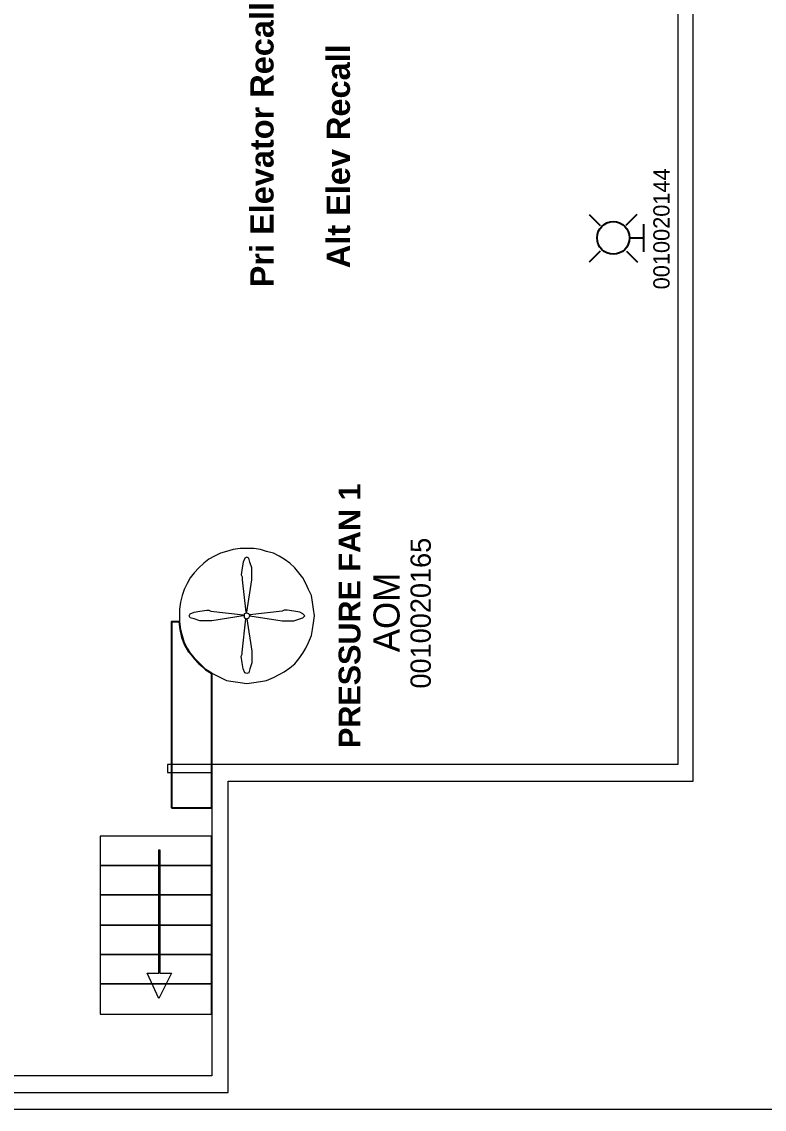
# Model space of a CAD drawing. Header units: inches. Extents: x -3.21 to 2.97, y -3.82 to 4.4.
# Drawn here: x -1.163 to 0.887, y -3.815 to -0.812 of the extents above; entities that cross this region are included whole.
import ezdxf
from ezdxf.enums import TextEntityAlignment as Align

# ---------------------------------------------------------------- set-up
doc = ezdxf.new("R2010")
doc.units = ezdxf.units.IN
doc.header["$MEASUREMENT"] = 0
doc.set_wipeout_variables(frame=1)
doc.layers.add('BASELAYER', color=7, linetype='Continuous')
doc.layers.add('Floor 5', color=7, linetype='Continuous')
doc.layers.add('i-furn new', color=6, linetype='Continuous', lineweight=25)
doc.styles.add('15', font='arialbd.ttf', dxfattribs={"height": 1})
doc.styles.add('21', font='arialbd.ttf', dxfattribs={"height": 1})
doc.styles.add('22', font='arialbd.ttf', dxfattribs={"height": 1})
doc.styles.add('AAStandard', font='alfonso.shx')

# ---------------------------------------------------------------- blocks, each defined once
blk = doc.blocks.new('VIS')
at = {"color": 1}
for p, q in [((18.9889, 24.6021), (19.0386, 24.5524)), ((19.2025, 24.6029), (19.1528, 24.5532)), ((19.0377, 24.4352), (18.988, 24.3855)), ((19.097, 24.4208), (19.097, 24.3583)), ((19.154, 24.4356), (19.2038, 24.3859)), ((19.1595, 24.3583), (19.0345, 24.3583))]:
    blk.add_line(p, q, dxfattribs=at)
blk.add_circle((19.097, 24.4944), 0.0736, dxfattribs=at)
at = {"color": 7, "style": 'AAStandard'}
blk.add_attdef('FWK_DEVICE_ADDRESSES', (18.8644, 24.2398), '', height=0.0736, dxfattribs=at)
at = {"style": 'AAStandard', "flags": 1}
blk.add_attdef('FWK_DEVICE_TYPE', (18.8641, 24.1414), '', height=0.0625, dxfattribs=at)
blk = doc.blocks.new('SIGA-PS')
at = {"style": 'AAStandard', "flags": 1}
blk.add_attdef('FWK_DEVICE_TYPE', (-25.56, -23.98), '', height=7, dxfattribs=at)
blk.add_wipeout([(9.28, -0.35), (4.8, 7.4), (-4.15, 7.4), (-8.62, -0.35), (-4.15, -8.1), (4.8, -8.1)])
at = {"color": 7, "lineweight": 30, "flags": 4}
blk.add_attdef('SIGA-PS', text='', height=9, dxfattribs=at).set_placement((0.52, -5), align=Align.CENTER)
blk.add_attdef('FWK_DEVICE_ADDRESSES', (-25.72, -15.78), '', height=7)

msp = doc.modelspace()

# ---------------------------------------------------------------- linework, layer by layer
at = {"layer": 'BASELAYER', "color": 250, "lineweight": 5}
msp.add_open_spline([(-3.2134, 4.3998), (-3.2134, 4.3998), (2.9714, 4.3998), (2.9714, 4.3998), (2.9714, 4.3998), (2.9714, 4.3998), (2.9714, -3.8152), (2.9714, -3.8152), (2.9714, -3.8152), (2.9714, -3.8152), (-3.2134, -3.8152), (-3.2134, -3.8152), (-3.2134, -3.8152), (-3.2134, -3.8152), (-3.2134, 4.3998), (-3.2134, 4.3998)], degree=3, knots=[0, 0, 0, 0, 0.2, 0.2, 0.2, 0.2, 0.4, 0.4, 0.4, 0.4, 0.6, 0.6, 0.6, 0.6, 1, 1, 1, 1], dxfattribs=at)
msp.add_open_spline([(-3.2134, 4.3998), (-3.2134, 4.3998), (2.9714, 4.3998), (2.9714, 4.3998), (2.9714, 4.3998), (2.9714, 4.3998), (2.9714, -3.8152), (2.9714, -3.8152), (2.9714, -3.8152), (2.9714, -3.8152), (-3.2134, -3.8152), (-3.2134, -3.8152), (-3.2134, -3.8152), (-3.2134, -3.8152), (-3.2134, 4.3998), (-3.2134, 4.3998)], degree=3, knots=[0, 0, 0, 0, 0.2, 0.2, 0.2, 0.2, 0.4, 0.4, 0.4, 0.4, 0.6, 0.6, 0.6, 0.6, 1, 1, 1, 1], dxfattribs=at)
at = {"layer": 'Floor 5', "color": 250, "lineweight": 13}
for points, knots in [([(-2.6526, -2.9094), (-2.6526, -2.9094), (-2.6526, 3.4923), (-2.6526, 3.4923), (-2.6526, 3.4923), (-2.6526, 3.4923), (-1.3659, 3.4923), (-1.3659, 3.4923), (-1.3659, 3.4923), (-1.3659, 3.4923), (-1.3659, 4.3489), (-1.3659, 4.3489), (-1.3659, 4.3489), (-1.3659, 4.3489), (-0.5928, 4.3489), (-0.5928, 4.3489), (-0.5928, 4.3489), (-0.5928, 4.3489), (-0.5928, 3.4923), (-0.5928, 3.4923), (-0.5928, 3.4923), (-0.5928, 3.4923), (0.6912, 3.4923), (0.6912, 3.4923), (0.6912, 3.4923), (0.6912, 3.4923), (0.6912, 0.9359), (0.6912, 0.9359), (0.6912, 0.9359), (0.6912, 0.9359), (0.6696, 0.9548), (0.6696, 0.9548), (0.6696, 0.9548), (0.6696, 0.9548), (0.648, 0.971), (0.648, 0.971), (0.648, 0.971), (0.648, 0.971), (0.648, 3.449), (0.648, 3.449), (0.648, 3.449), (0.648, 3.449), (-0.5928, 3.449), (-0.5928, 3.449), (-0.5928, 3.449), (-0.5928, 3.449), (-0.6387, 3.449), (-0.6387, 3.449), (-0.6387, 3.449), (-0.6387, 3.449), (-0.755, 3.449), (-0.755, 3.449), (-0.755, 3.449), (-0.755, 3.449), (-0.755, 3.4707), (-0.755, 3.4707), (-0.755, 3.4707), (-0.755, 3.4707), (-0.6387, 3.4707), (-0.6387, 3.4707), (-0.6387, 3.4707), (-0.6387, 3.4707), (-0.6387, 3.4923), (-0.6387, 3.4923), (-0.6387, 3.4923), (-0.6387, 3.4923), (-0.6387, 4.303), (-0.6387, 4.303), (-0.6387, 4.303), (-0.6387, 4.303), (-1.3226, 4.303), (-1.3226, 4.303), (-1.3226, 4.303), (-1.3226, 4.303), (-1.3226, 3.4923), (-1.3226, 3.4923), (-1.3226, 3.4923), (-1.3226, 3.4923), (-1.3226, 3.4707), (-1.3226, 3.4707), (-1.3226, 3.4707), (-1.3226, 3.4707), (-1.1983, 3.4707), (-1.1983, 3.4707), (-1.1983, 3.4707), (-1.1983, 3.4707), (-1.1983, 3.449), (-1.1983, 3.449), (-1.1983, 3.449), (-1.1983, 3.449), (-1.3226, 3.449), (-1.3226, 3.449), (-1.3226, 3.449), (-1.3226, 3.449), (-1.3659, 3.449), (-1.3659, 3.449), (-1.3659, 3.449), (-1.3659, 3.449), (-2.6066, 3.449), (-2.6066, 3.449), (-2.6066, 3.449), (-2.6066, 3.449), (-2.6066, -2.8635), (-2.6066, -2.8635), (-2.6066, -2.8635), (-2.6066, -2.8635), (-1.4389, -2.8635), (-1.4389, -2.8635), (-1.4389, -2.8635), (-1.4389, -2.8635), (-1.1983, -2.8635), (-1.1983, -2.8635), (-1.1983, -2.8635), (-1.1983, -2.8635), (-1.1983, -2.8851), (-1.1983, -2.8851), (-1.1983, -2.8851), (-1.1983, -2.8851), (-1.3226, -2.8851), (-1.3226, -2.8851), (-1.3226, -2.8851), (-1.3226, -2.8851), (-1.3226, -2.9094), (-1.3226, -2.9094), (-1.3226, -2.9094), (-1.3226, -2.9094), (-1.3226, -3.7228), (-1.3226, -3.7228), (-1.3226, -3.7228), (-1.3226, -3.7228), (-0.6387, -3.7228), (-0.6387, -3.7228), (-0.6387, -3.7228), (-0.6387, -3.7228), (-0.6387, -2.9094), (-0.6387, -2.9094), (-0.6387, -2.9094), (-0.6387, -2.9094), (-0.6387, -2.8851), (-0.6387, -2.8851), (-0.6387, -2.8851), (-0.6387, -2.8851), (-0.7604, -2.8851), (-0.7604, -2.8851), (-0.7604, -2.8851), (-0.7604, -2.8851), (-0.7604, -2.8635), (-0.7604, -2.8635), (-0.7604, -2.8635), (-0.7604, -2.8635), (-0.6387, -2.8635), (-0.6387, -2.8635), (-0.6387, -2.8635), (-0.6387, -2.8635), (-0.5928, -2.8635), (-0.5928, -2.8635), (-0.5928, -2.8635), (-0.5928, -2.8635), (0.648, -2.8635), (0.648, -2.8635), (0.648, -2.8635), (0.648, -2.8635), (0.648, 0.1441), (0.648, 0.1441), (0.648, 0.1441), (0.648, 0.1441), (0.6507, 0.1468), (0.6507, 0.1468), (0.6507, 0.1468), (0.6507, 0.1468), (0.6534, 0.1495), (0.6534, 0.1495), (0.6534, 0.1495), (0.6534, 0.1495), (0.6561, 0.1495), (0.6561, 0.1495), (0.6561, 0.1495), (0.6561, 0.1495), (0.6561, 0.1522), (0.6561, 0.1522), (0.6561, 0.1522), (0.6561, 0.1522), (0.6615, 0.1522), (0.6615, 0.1522), (0.6615, 0.1522), (0.6615, 0.1522), (0.6642, 0.1549), (0.6642, 0.1549), (0.6642, 0.1549), (0.6642, 0.1549), (0.6642, 0.1576), (0.6642, 0.1576), (0.6642, 0.1576), (0.6642, 0.1576), (0.675, 0.1631), (0.675, 0.1631), (0.675, 0.1631), (0.675, 0.1631), (0.6831, 0.1712), (0.6831, 0.1712), (0.6831, 0.1712), (0.6831, 0.1712), (0.6885, 0.1739), (0.6885, 0.1739), (0.6885, 0.1739), (0.6885, 0.1739), (0.6912, 0.1793), (0.6912, 0.1793), (0.6912, 0.1793), (0.6912, 0.1793), (0.6912, -2.9094), (0.6912, -2.9094), (0.6912, -2.9094), (0.6912, -2.9094), (-0.5928, -2.9094), (-0.5928, -2.9094), (-0.5928, -2.9094), (-0.5928, -2.9094), (-0.5928, -3.7688), (-0.5928, -3.7688), (-0.5928, -3.7688), (-0.5928, -3.7688), (-1.3686, -3.7688), (-1.3686, -3.7688), (-1.3686, -3.7688), (-1.3686, -3.7688), (-1.3686, -2.9094), (-1.3686, -2.9094), (-1.3686, -2.9094), (-1.3686, -2.9094), (-2.6526, -2.9094), (-2.6526, -2.9094)], [0, 0, 0, 0, 0.016949, 0.016949, 0.016949, 0.016949, 0.033898, 0.033898, 0.033898, 0.033898, 0.050847, 0.050847, 0.050847, 0.050847, 0.067797, 0.067797, 0.067797, 0.067797, 0.084746, 0.084746, 0.084746, 0.084746, 0.101695, 0.101695, 0.101695, 0.101695, 0.118644, 0.118644, 0.118644, 0.118644, 0.135593, 0.135593, 0.135593, 0.135593, 0.152542, 0.152542, 0.152542, 0.152542, 0.169492, 0.169492, 0.169492, 0.169492, 0.186441, 0.186441, 0.186441, 0.186441, 0.20339, 0.20339, 0.20339, 0.20339, 0.220339, 0.220339, 0.220339, 0.220339, 0.237288, 0.237288, 0.237288, 0.237288, 0.254237, 0.254237, 0.254237, 0.254237, 0.271186, 0.271186, 0.271186, 0.271186, 0.288136, 0.288136, 0.288136, 0.288136, 0.305085, 0.305085, 0.305085, 0.305085, 0.322034, 0.322034, 0.322034, 0.322034, 0.338983, 0.338983, 0.338983, 0.338983, 0.355932, 0.355932, 0.355932, 0.355932, 0.372881, 0.372881, 0.372881, 0.372881, 0.389831, 0.389831, 0.389831, 0.389831, 0.40678, 0.40678, 0.40678, 0.40678, 0.423729, 0.423729, 0.423729, 0.423729, 0.440678, 0.440678, 0.440678, 0.440678, 0.457627, 0.457627, 0.457627, 0.457627, 0.474576, 0.474576, 0.474576, 0.474576, 0.491525, 0.491525, 0.491525, 0.491525, 0.508475, 0.508475, 0.508475, 0.508475, 0.525424, 0.525424, 0.525424, 0.525424, 0.542373, 0.542373, 0.542373, 0.542373, 0.559322, 0.559322, 0.559322, 0.559322, 0.576271, 0.576271, 0.576271, 0.576271, 0.59322, 0.59322, 0.59322, 0.59322, 0.610169, 0.610169, 0.610169, 0.61017, 0.627119, 0.627119, 0.627119, 0.627119, 0.644068, 0.644068, 0.644068, 0.644068, 0.661017, 0.661017, 0.661017, 0.661017, 0.677966, 0.677966, 0.677966, 0.677966, 0.694915, 0.694915, 0.694915, 0.694915, 0.711864, 0.711864, 0.711864, 0.711864, 0.728814, 0.728814, 0.728814, 0.728814, 0.745763, 0.745763, 0.745763, 0.745763, 0.762712, 0.762712, 0.762712, 0.762712, 0.779661, 0.779661, 0.779661, 0.779661, 0.79661, 0.79661, 0.79661, 0.79661, 0.813559, 0.813559, 0.813559, 0.813559, 0.830508, 0.830508, 0.830508, 0.830508, 0.847458, 0.847458, 0.847458, 0.847458, 0.864407, 0.864407, 0.864407, 0.864407, 0.881356, 0.881356, 0.881356, 0.881356, 0.898305, 0.898305, 0.898305, 0.898305, 0.915254, 0.915254, 0.915254, 0.915254, 0.932203, 0.932203, 0.932203, 0.932203, 0.949153, 0.949153, 0.949153, 0.949153, 0.966102, 0.966102, 0.966102, 0.966102, 1, 1, 1, 1]), ([(-0.7279, -2.4528), (-0.7279, -2.4528), (-0.7279, -2.4338), (-0.7279, -2.4338), (-0.7279, -2.4338), (-0.7279, -2.4338), (-0.7252, -2.4149), (-0.7252, -2.4149), (-0.7252, -2.4149), (-0.7252, -2.4149), (-0.7198, -2.396), (-0.7198, -2.396), (-0.7198, -2.396), (-0.7198, -2.396), (-0.7144, -2.3798), (-0.7144, -2.3798), (-0.7144, -2.3798), (-0.7144, -2.3798), (-0.7063, -2.3636), (-0.7063, -2.3636), (-0.7063, -2.3636), (-0.7063, -2.3636), (-0.6982, -2.3474), (-0.6982, -2.3474), (-0.6982, -2.3474), (-0.6982, -2.3474), (-0.6874, -2.3339), (-0.6874, -2.3339), (-0.6874, -2.3339), (-0.6874, -2.3339), (-0.6739, -2.3203), (-0.6739, -2.3203), (-0.6739, -2.3203), (-0.6739, -2.3203), (-0.6604, -2.3068), (-0.6604, -2.3068), (-0.6604, -2.3068), (-0.6604, -2.3068), (-0.6468, -2.296), (-0.6468, -2.296), (-0.6468, -2.296), (-0.6468, -2.296), (-0.6306, -2.2879), (-0.6306, -2.2879), (-0.6306, -2.2879), (-0.6306, -2.2879), (-0.6144, -2.2798), (-0.6144, -2.2798), (-0.6144, -2.2798), (-0.6144, -2.2798), (-0.5982, -2.2744), (-0.5982, -2.2744), (-0.5982, -2.2744), (-0.5982, -2.2744), (-0.5793, -2.269), (-0.5793, -2.269), (-0.5793, -2.269), (-0.5793, -2.269), (-0.5603, -2.2663), (-0.5603, -2.2663), (-0.5603, -2.2663), (-0.5603, -2.2663), (-0.5414, -2.2663), (-0.5414, -2.2663), (-0.5414, -2.2663), (-0.5414, -2.2663), (-0.5225, -2.2663), (-0.5225, -2.2663), (-0.5225, -2.2663), (-0.5225, -2.2663), (-0.5036, -2.269), (-0.5036, -2.269), (-0.5036, -2.269), (-0.5036, -2.269), (-0.4874, -2.2744), (-0.4874, -2.2744), (-0.4874, -2.2744), (-0.4874, -2.2744), (-0.4684, -2.2798), (-0.4684, -2.2798), (-0.4684, -2.2798), (-0.4684, -2.2798), (-0.4522, -2.2879), (-0.4522, -2.2879), (-0.4522, -2.2879), (-0.4522, -2.2879), (-0.4387, -2.296), (-0.4387, -2.296), (-0.4387, -2.296), (-0.4387, -2.296), (-0.4225, -2.3068), (-0.4225, -2.3068), (-0.4225, -2.3068), (-0.4225, -2.3068), (-0.409, -2.3203), (-0.409, -2.3203), (-0.409, -2.3203), (-0.409, -2.3203), (-0.3981, -2.3339), (-0.3981, -2.3339), (-0.3981, -2.3339), (-0.3981, -2.3339), (-0.3873, -2.3474), (-0.3873, -2.3474), (-0.3873, -2.3474), (-0.3873, -2.3474), (-0.3792, -2.3636), (-0.3792, -2.3636), (-0.3792, -2.3636), (-0.3792, -2.3636), (-0.3711, -2.3798), (-0.3711, -2.3798), (-0.3711, -2.3798), (-0.3711, -2.3798), (-0.363, -2.396), (-0.363, -2.396), (-0.363, -2.396), (-0.363, -2.396), (-0.3603, -2.4149), (-0.3603, -2.4149), (-0.3603, -2.4149), (-0.3603, -2.4149), (-0.3576, -2.4338), (-0.3576, -2.4338), (-0.3576, -2.4338), (-0.3576, -2.4338), (-0.3549, -2.4528), (-0.3549, -2.4528), (-0.3549, -2.4528), (-0.3549, -2.4528), (-0.3576, -2.4717), (-0.3576, -2.4717), (-0.3576, -2.4717), (-0.3576, -2.4717), (-0.3603, -2.4906), (-0.3603, -2.4906), (-0.3603, -2.4906), (-0.3603, -2.4906), (-0.363, -2.5068), (-0.363, -2.5068), (-0.363, -2.5068), (-0.363, -2.5068), (-0.3711, -2.5257), (-0.3711, -2.5257), (-0.3711, -2.5257), (-0.3711, -2.5257), (-0.3792, -2.5419), (-0.3792, -2.5419), (-0.3792, -2.5419), (-0.3792, -2.5419), (-0.3873, -2.5554), (-0.3873, -2.5554), (-0.3873, -2.5554), (-0.3873, -2.5554), (-0.3981, -2.5717), (-0.3981, -2.5717), (-0.3981, -2.5717), (-0.3981, -2.5717), (-0.409, -2.5852), (-0.409, -2.5852), (-0.409, -2.5852), (-0.409, -2.5852), (-0.4225, -2.596), (-0.4225, -2.596), (-0.4225, -2.596), (-0.4225, -2.596), (-0.4387, -2.6068), (-0.4387, -2.6068), (-0.4387, -2.6068), (-0.4387, -2.6068), (-0.4522, -2.6149), (-0.4522, -2.6149), (-0.4522, -2.6149), (-0.4522, -2.6149), (-0.4684, -2.623), (-0.4684, -2.623), (-0.4684, -2.623), (-0.4684, -2.623), (-0.4874, -2.6311), (-0.4874, -2.6311), (-0.4874, -2.6311), (-0.4874, -2.6311), (-0.5036, -2.6338), (-0.5036, -2.6338), (-0.5036, -2.6338), (-0.5036, -2.6338), (-0.5225, -2.6365), (-0.5225, -2.6365), (-0.5225, -2.6365), (-0.5225, -2.6365), (-0.5414, -2.6392), (-0.5414, -2.6392), (-0.5414, -2.6392), (-0.5414, -2.6392), (-0.5603, -2.6365), (-0.5603, -2.6365), (-0.5603, -2.6365), (-0.5603, -2.6365), (-0.5793, -2.6338), (-0.5793, -2.6338), (-0.5793, -2.6338), (-0.5793, -2.6338), (-0.5982, -2.6311), (-0.5982, -2.6311), (-0.5982, -2.6311), (-0.5982, -2.6311), (-0.6144, -2.623), (-0.6144, -2.623), (-0.6144, -2.623), (-0.6144, -2.623), (-0.6306, -2.6149), (-0.6306, -2.6149), (-0.6306, -2.6149), (-0.6306, -2.6149), (-0.6468, -2.6068), (-0.6468, -2.6068), (-0.6468, -2.6068), (-0.6468, -2.6068), (-0.6604, -2.596), (-0.6604, -2.596), (-0.6604, -2.596), (-0.6604, -2.596), (-0.6739, -2.5852), (-0.6739, -2.5852), (-0.6739, -2.5852), (-0.6739, -2.5852), (-0.6874, -2.5717), (-0.6874, -2.5717), (-0.6874, -2.5717), (-0.6874, -2.5717), (-0.6982, -2.5554), (-0.6982, -2.5554), (-0.6982, -2.5554), (-0.6982, -2.5554), (-0.7063, -2.5419), (-0.7063, -2.5419), (-0.7063, -2.5419), (-0.7063, -2.5419), (-0.7144, -2.5257), (-0.7144, -2.5257), (-0.7144, -2.5257), (-0.7144, -2.5257), (-0.7198, -2.5068), (-0.7198, -2.5068), (-0.7198, -2.5068), (-0.7198, -2.5068), (-0.7252, -2.4906), (-0.7252, -2.4906), (-0.7252, -2.4906), (-0.7252, -2.4906), (-0.7279, -2.4717), (-0.7279, -2.4717), (-0.7279, -2.4717), (-0.7279, -2.4717), (-0.7279, -2.4528), (-0.7279, -2.4528)], [0, 0, 0, 0, 0.015385, 0.015385, 0.015385, 0.015385, 0.030769, 0.030769, 0.030769, 0.030769, 0.046154, 0.046154, 0.046154, 0.046154, 0.061538, 0.061538, 0.061538, 0.061538, 0.076923, 0.076923, 0.076923, 0.076923, 0.092308, 0.092308, 0.092308, 0.092308, 0.107692, 0.107692, 0.107692, 0.107692, 0.123077, 0.123077, 0.123077, 0.123077, 0.138462, 0.138462, 0.138462, 0.138462, 0.153846, 0.153846, 0.153846, 0.153846, 0.169231, 0.169231, 0.169231, 0.169231, 0.184615, 0.184615, 0.184615, 0.184615, 0.2, 0.2, 0.2, 0.2, 0.215385, 0.215385, 0.215385, 0.215385, 0.230769, 0.230769, 0.230769, 0.230769, 0.246154, 0.246154, 0.246154, 0.246154, 0.261538, 0.261538, 0.261538, 0.261538, 0.276923, 0.276923, 0.276923, 0.276923, 0.292308, 0.292308, 0.292308, 0.292308, 0.307692, 0.307692, 0.307692, 0.307692, 0.323077, 0.323077, 0.323077, 0.323077, 0.338462, 0.338462, 0.338462, 0.338462, 0.353846, 0.353846, 0.353846, 0.353846, 0.369231, 0.369231, 0.369231, 0.369231, 0.384615, 0.384615, 0.384615, 0.384615, 0.4, 0.4, 0.4, 0.4, 0.415385, 0.415385, 0.415385, 0.415385, 0.430769, 0.430769, 0.430769, 0.430769, 0.446154, 0.446154, 0.446154, 0.446154, 0.461538, 0.461538, 0.461538, 0.461538, 0.476923, 0.476923, 0.476923, 0.476923, 0.492308, 0.492308, 0.492308, 0.492308, 0.507692, 0.507692, 0.507692, 0.507692, 0.523077, 0.523077, 0.523077, 0.523077, 0.538462, 0.538462, 0.538462, 0.538462, 0.553846, 0.553846, 0.553846, 0.553846, 0.569231, 0.569231, 0.569231, 0.569231, 0.584615, 0.584615, 0.584615, 0.584615, 0.6, 0.6, 0.6, 0.6, 0.615385, 0.615385, 0.615385, 0.615385, 0.630769, 0.630769, 0.630769, 0.630769, 0.646154, 0.646154, 0.646154, 0.646154, 0.661538, 0.661538, 0.661538, 0.661538, 0.676923, 0.676923, 0.676923, 0.676923, 0.692308, 0.692308, 0.692308, 0.692308, 0.707692, 0.707692, 0.707692, 0.707692, 0.723077, 0.723077, 0.723077, 0.723077, 0.738462, 0.738462, 0.738462, 0.738462, 0.753846, 0.753846, 0.753846, 0.753846, 0.769231, 0.769231, 0.769231, 0.769231, 0.784615, 0.784615, 0.784615, 0.784615, 0.8, 0.8, 0.8, 0.8, 0.815385, 0.815385, 0.815385, 0.815385, 0.830769, 0.830769, 0.830769, 0.830769, 0.846154, 0.846154, 0.846154, 0.846154, 0.861538, 0.861538, 0.861538, 0.861538, 0.876923, 0.876923, 0.876923, 0.876923, 0.892308, 0.892308, 0.892308, 0.892308, 0.907692, 0.907692, 0.907692, 0.907692, 0.923077, 0.923077, 0.923077, 0.923077, 0.938462, 0.938462, 0.938462, 0.938462, 0.953846, 0.953846, 0.953846, 0.953846, 0.969231, 0.969231, 0.969231, 0.969231, 1, 1, 1, 1]), ([(-0.5279, -2.3528), (-0.5279, -2.3528), (-0.5414, -2.442), (-0.5414, -2.442), (-0.5414, -2.442), (-0.5414, -2.442), (-0.5441, -2.442), (-0.5441, -2.442), (-0.5441, -2.442), (-0.5441, -2.442), (-0.5549, -2.3528), (-0.5549, -2.3528), (-0.5549, -2.3528), (-0.5549, -2.3528), (-0.5549, -2.3447), (-0.5549, -2.3447), (-0.5549, -2.3447), (-0.5549, -2.3447), (-0.5576, -2.3393), (-0.5576, -2.3393), (-0.5576, -2.3393), (-0.5576, -2.3393), (-0.5549, -2.3203), (-0.5549, -2.3203), (-0.5549, -2.3203), (-0.5549, -2.3203), (-0.5522, -2.3041), (-0.5522, -2.3041), (-0.5522, -2.3041), (-0.5522, -2.3041), (-0.5468, -2.2933), (-0.5468, -2.2933), (-0.5468, -2.2933), (-0.5468, -2.2933), (-0.5414, -2.2906), (-0.5414, -2.2906), (-0.5414, -2.2906), (-0.5414, -2.2906), (-0.536, -2.2933), (-0.536, -2.2933), (-0.536, -2.2933), (-0.536, -2.2933), (-0.5333, -2.3041), (-0.5333, -2.3041), (-0.5333, -2.3041), (-0.5333, -2.3041), (-0.5279, -2.3203), (-0.5279, -2.3203), (-0.5279, -2.3203), (-0.5279, -2.3203), (-0.5279, -2.3393), (-0.5279, -2.3393), (-0.5279, -2.3393), (-0.5279, -2.3393), (-0.5279, -2.3474), (-0.5279, -2.3474), (-0.5279, -2.3474), (-0.5279, -2.3474), (-0.5279, -2.3528), (-0.5279, -2.3528)], [0, 0, 0, 0, 0.0625, 0.0625, 0.0625, 0.0625, 0.125, 0.125, 0.125, 0.125, 0.1875, 0.1875, 0.1875, 0.1875, 0.25, 0.25, 0.25, 0.25, 0.3125, 0.3125, 0.3125, 0.3125, 0.375, 0.375, 0.375, 0.375, 0.4375, 0.4375, 0.4375, 0.4375, 0.5, 0.5, 0.5, 0.5, 0.5625, 0.5625, 0.5625, 0.5625, 0.625, 0.625, 0.625, 0.625, 0.6875, 0.6875, 0.6875, 0.6875, 0.75, 0.75, 0.75, 0.75, 0.8125, 0.8125, 0.8125, 0.8125, 0.875, 0.875, 0.875, 0.875, 1, 1, 1, 1]), ([(-0.6387, -2.4663), (-0.6387, -2.4663), (-0.5522, -2.4528), (-0.5522, -2.4528), (-0.5522, -2.4528), (-0.5522, -2.4528), (-0.5522, -2.4501), (-0.5522, -2.4501), (-0.5522, -2.4501), (-0.5522, -2.4501), (-0.6414, -2.4392), (-0.6414, -2.4392), (-0.6414, -2.4392), (-0.6414, -2.4392), (-0.6468, -2.4365), (-0.6468, -2.4365), (-0.6468, -2.4365), (-0.6468, -2.4365), (-0.6522, -2.4365), (-0.6522, -2.4365), (-0.6522, -2.4365), (-0.6522, -2.4365), (-0.6712, -2.4392), (-0.6712, -2.4392), (-0.6712, -2.4392), (-0.6712, -2.4392), (-0.6874, -2.442), (-0.6874, -2.442), (-0.6874, -2.442), (-0.6874, -2.442), (-0.6982, -2.4474), (-0.6982, -2.4474), (-0.6982, -2.4474), (-0.6982, -2.4474), (-0.7009, -2.4528), (-0.7009, -2.4528), (-0.7009, -2.4528), (-0.7009, -2.4528), (-0.6982, -2.4582), (-0.6982, -2.4582), (-0.6982, -2.4582), (-0.6982, -2.4582), (-0.6874, -2.4609), (-0.6874, -2.4609), (-0.6874, -2.4609), (-0.6874, -2.4609), (-0.6712, -2.4663), (-0.6712, -2.4663), (-0.6712, -2.4663), (-0.6712, -2.4663), (-0.6522, -2.4663), (-0.6522, -2.4663), (-0.6522, -2.4663), (-0.6522, -2.4663), (-0.6468, -2.4663), (-0.6468, -2.4663), (-0.6468, -2.4663), (-0.6468, -2.4663), (-0.6387, -2.4663), (-0.6387, -2.4663)], [0, 0, 0, 0, 0.0625, 0.0625, 0.0625, 0.0625, 0.125, 0.125, 0.125, 0.125, 0.1875, 0.1875, 0.1875, 0.1875, 0.25, 0.25, 0.25, 0.25, 0.3125, 0.3125, 0.3125, 0.3125, 0.375, 0.375, 0.375, 0.375, 0.4375, 0.4375, 0.4375, 0.4375, 0.5, 0.5, 0.5, 0.5, 0.5625, 0.5625, 0.5625, 0.5625, 0.625, 0.625, 0.625, 0.625, 0.6875, 0.6875, 0.6875, 0.6875, 0.75, 0.75, 0.75, 0.75, 0.8125, 0.8125, 0.8125, 0.8125, 0.875, 0.875, 0.875, 0.875, 1, 1, 1, 1]), ([(-0.5279, -2.55), (-0.5279, -2.55), (-0.5414, -2.4609), (-0.5414, -2.4609), (-0.5414, -2.4609), (-0.5414, -2.4609), (-0.5441, -2.4609), (-0.5441, -2.4609), (-0.5441, -2.4609), (-0.5441, -2.4609), (-0.5549, -2.5527), (-0.5549, -2.5527), (-0.5549, -2.5527), (-0.5549, -2.5527), (-0.5549, -2.5581), (-0.5549, -2.5581), (-0.5549, -2.5581), (-0.5549, -2.5581), (-0.5576, -2.5636), (-0.5576, -2.5636), (-0.5576, -2.5636), (-0.5576, -2.5636), (-0.5549, -2.5825), (-0.5549, -2.5825), (-0.5549, -2.5825), (-0.5549, -2.5825), (-0.5522, -2.5987), (-0.5522, -2.5987), (-0.5522, -2.5987), (-0.5522, -2.5987), (-0.5468, -2.6095), (-0.5468, -2.6095), (-0.5468, -2.6095), (-0.5468, -2.6095), (-0.5414, -2.6122), (-0.5414, -2.6122), (-0.5414, -2.6122), (-0.5414, -2.6122), (-0.536, -2.6095), (-0.536, -2.6095), (-0.536, -2.6095), (-0.536, -2.6095), (-0.5333, -2.5987), (-0.5333, -2.5987), (-0.5333, -2.5987), (-0.5333, -2.5987), (-0.5279, -2.5825), (-0.5279, -2.5825), (-0.5279, -2.5825), (-0.5279, -2.5825), (-0.5279, -2.5636), (-0.5279, -2.5636), (-0.5279, -2.5636), (-0.5279, -2.5636), (-0.5279, -2.5581), (-0.5279, -2.5581), (-0.5279, -2.5581), (-0.5279, -2.5581), (-0.5279, -2.55), (-0.5279, -2.55)], [0, 0, 0, 0, 0.0625, 0.0625, 0.0625, 0.0625, 0.125, 0.125, 0.125, 0.125, 0.1875, 0.1875, 0.1875, 0.1875, 0.25, 0.25, 0.25, 0.25, 0.3125, 0.3125, 0.3125, 0.3125, 0.375, 0.375, 0.375, 0.375, 0.4375, 0.4375, 0.4375, 0.4375, 0.5, 0.5, 0.5, 0.5, 0.5625, 0.5625, 0.5625, 0.5625, 0.625, 0.625, 0.625, 0.625, 0.6875, 0.6875, 0.6875, 0.6875, 0.75, 0.75, 0.75, 0.75, 0.8125, 0.8125, 0.8125, 0.8125, 0.875, 0.875, 0.875, 0.875, 1, 1, 1, 1]), ([(-0.5495, -2.4528), (-0.5495, -2.4528), (-0.5495, -2.4474), (-0.5495, -2.4474), (-0.5495, -2.4474), (-0.5495, -2.4474), (-0.5414, -2.4447), (-0.5414, -2.4447), (-0.5414, -2.4447), (-0.5414, -2.4447), (-0.536, -2.4474), (-0.536, -2.4474), (-0.536, -2.4474), (-0.536, -2.4474), (-0.5333, -2.4528), (-0.5333, -2.4528), (-0.5333, -2.4528), (-0.5333, -2.4528), (-0.536, -2.4582), (-0.536, -2.4582), (-0.536, -2.4582), (-0.536, -2.4582), (-0.5414, -2.4609), (-0.5414, -2.4609), (-0.5414, -2.4609), (-0.5414, -2.4609), (-0.5495, -2.4582), (-0.5495, -2.4582), (-0.5495, -2.4582), (-0.5495, -2.4582), (-0.5495, -2.4528), (-0.5495, -2.4528)], [0, 0, 0, 0, 0.111111, 0.111111, 0.111111, 0.111111, 0.222222, 0.222222, 0.222222, 0.222222, 0.333333, 0.333333, 0.333333, 0.333333, 0.444444, 0.444444, 0.444444, 0.444444, 0.555556, 0.555556, 0.555556, 0.555556, 0.666667, 0.666667, 0.666667, 0.666667, 0.777778, 0.777778, 0.777778, 0.777778, 1, 1, 1, 1]), ([(-0.4441, -2.4663), (-0.4441, -2.4663), (-0.5333, -2.4528), (-0.5333, -2.4528), (-0.5333, -2.4528), (-0.5333, -2.4528), (-0.5333, -2.4501), (-0.5333, -2.4501), (-0.5333, -2.4501), (-0.5333, -2.4501), (-0.4441, -2.4392), (-0.4441, -2.4392), (-0.4441, -2.4392), (-0.4441, -2.4392), (-0.4387, -2.4365), (-0.4387, -2.4365), (-0.4387, -2.4365), (-0.4387, -2.4365), (-0.4306, -2.4365), (-0.4306, -2.4365), (-0.4306, -2.4365), (-0.4306, -2.4365), (-0.4117, -2.4392), (-0.4117, -2.4392), (-0.4117, -2.4392), (-0.4117, -2.4392), (-0.3954, -2.442), (-0.3954, -2.442), (-0.3954, -2.442), (-0.3954, -2.442), (-0.3873, -2.4474), (-0.3873, -2.4474), (-0.3873, -2.4474), (-0.3873, -2.4474), (-0.3819, -2.4528), (-0.3819, -2.4528), (-0.3819, -2.4528), (-0.3819, -2.4528), (-0.3873, -2.4582), (-0.3873, -2.4582), (-0.3873, -2.4582), (-0.3873, -2.4582), (-0.3954, -2.4609), (-0.3954, -2.4609), (-0.3954, -2.4609), (-0.3954, -2.4609), (-0.4117, -2.4663), (-0.4117, -2.4663), (-0.4117, -2.4663), (-0.4117, -2.4663), (-0.4306, -2.4663), (-0.4306, -2.4663), (-0.4306, -2.4663), (-0.4306, -2.4663), (-0.4387, -2.4663), (-0.4387, -2.4663), (-0.4387, -2.4663), (-0.4387, -2.4663), (-0.4441, -2.4663), (-0.4441, -2.4663)], [0, 0, 0, 0, 0.0625, 0.0625, 0.0625, 0.0625, 0.125, 0.125, 0.125, 0.125, 0.1875, 0.1875, 0.1875, 0.1875, 0.25, 0.25, 0.25, 0.25, 0.3125, 0.3125, 0.3125, 0.3125, 0.375, 0.375, 0.375, 0.375, 0.4375, 0.4375, 0.4375, 0.4375, 0.5, 0.5, 0.5, 0.5, 0.5625, 0.5625, 0.5625, 0.5625, 0.625, 0.625, 0.625, 0.625, 0.6875, 0.6875, 0.6875, 0.6875, 0.75, 0.75, 0.75, 0.75, 0.8125, 0.8125, 0.8125, 0.8125, 0.875, 0.875, 0.875, 0.875, 1, 1, 1, 1]), ([(-0.7496, -2.9824), (-0.7496, -2.9824), (-0.7496, -2.469), (-0.7496, -2.469), (-0.7496, -2.469), (-0.7496, -2.469), (-0.7279, -2.469), (-0.7279, -2.469), (-0.7279, -2.469), (-0.7279, -2.469), (-0.7252, -2.4906), (-0.7252, -2.4906), (-0.7252, -2.4906), (-0.7252, -2.4906), (-0.7198, -2.5122), (-0.7198, -2.5122), (-0.7198, -2.5122), (-0.7198, -2.5122), (-0.7117, -2.5338), (-0.7117, -2.5338), (-0.7117, -2.5338), (-0.7117, -2.5338), (-0.7009, -2.5527), (-0.7009, -2.5527), (-0.7009, -2.5527), (-0.7009, -2.5527), (-0.6874, -2.569), (-0.6874, -2.569), (-0.6874, -2.569), (-0.6874, -2.569), (-0.6712, -2.5852), (-0.6712, -2.5852), (-0.6712, -2.5852), (-0.6712, -2.5852), (-0.6549, -2.6014), (-0.6549, -2.6014), (-0.6549, -2.6014), (-0.6549, -2.6014), (-0.6387, -2.6122), (-0.6387, -2.6122), (-0.6387, -2.6122), (-0.6387, -2.6122), (-0.6387, -2.9824), (-0.6387, -2.9824), (-0.6387, -2.9824), (-0.6387, -2.9824), (-0.7496, -2.9824), (-0.7496, -2.9824)], [0, 0, 0, 0, 0.076923, 0.076923, 0.076923, 0.076923, 0.153846, 0.153846, 0.153846, 0.153846, 0.230769, 0.230769, 0.230769, 0.230769, 0.307692, 0.307692, 0.307692, 0.307692, 0.384615, 0.384615, 0.384615, 0.384615, 0.461538, 0.461538, 0.461538, 0.461538, 0.538462, 0.538462, 0.538462, 0.538462, 0.615385, 0.615385, 0.615385, 0.615385, 0.692308, 0.692308, 0.692308, 0.692308, 0.769231, 0.769231, 0.769231, 0.769231, 0.846154, 0.846154, 0.846154, 0.846154, 1, 1, 1, 1]), ([(-0.9469, -3.0608), (-0.9469, -3.0608), (-0.6388, -3.0608), (-0.6388, -3.0608), (-0.6388, -3.0608), (-0.6388, -3.0608), (-0.6388, -3.1419), (-0.6388, -3.1419), (-0.6388, -3.1419), (-0.6388, -3.1419), (-0.9469, -3.1419), (-0.9469, -3.1419), (-0.9469, -3.1419), (-0.9469, -3.1419), (-0.9469, -3.0608), (-0.9469, -3.0608)], [0, 0, 0, 0, 0.2, 0.2, 0.2, 0.2, 0.4, 0.4, 0.4, 0.4, 0.6, 0.6, 0.6, 0.6, 1, 1, 1, 1]), ([(-0.9469, -3.1419), (-0.9469, -3.1419), (-0.6388, -3.1419), (-0.6388, -3.1419), (-0.6388, -3.1419), (-0.6388, -3.1419), (-0.6388, -3.2229), (-0.6388, -3.2229), (-0.6388, -3.2229), (-0.6388, -3.2229), (-0.9469, -3.2229), (-0.9469, -3.2229), (-0.9469, -3.2229), (-0.9469, -3.2229), (-0.9469, -3.1419), (-0.9469, -3.1419)], [0, 0, 0, 0, 0.2, 0.2, 0.2, 0.2, 0.4, 0.4, 0.4, 0.4, 0.6, 0.6, 0.6, 0.6, 1, 1, 1, 1]), ([(-0.9469, -3.2229), (-0.9469, -3.2229), (-0.6388, -3.2229), (-0.6388, -3.2229), (-0.6388, -3.2229), (-0.6388, -3.2229), (-0.6388, -3.3067), (-0.6388, -3.3067), (-0.6388, -3.3067), (-0.6388, -3.3067), (-0.9469, -3.3067), (-0.9469, -3.3067), (-0.9469, -3.3067), (-0.9469, -3.3067), (-0.9469, -3.2229), (-0.9469, -3.2229)], [0, 0, 0, 0, 0.2, 0.2, 0.2, 0.2, 0.4, 0.4, 0.4, 0.4, 0.6, 0.6, 0.6, 0.6, 1, 1, 1, 1]), ([(-0.9469, -3.3067), (-0.9469, -3.3067), (-0.6388, -3.3067), (-0.6388, -3.3067), (-0.6388, -3.3067), (-0.6388, -3.3067), (-0.6388, -3.3878), (-0.6388, -3.3878), (-0.6388, -3.3878), (-0.6388, -3.3878), (-0.9469, -3.3878), (-0.9469, -3.3878), (-0.9469, -3.3878), (-0.9469, -3.3878), (-0.9469, -3.3067), (-0.9469, -3.3067)], [0, 0, 0, 0, 0.2, 0.2, 0.2, 0.2, 0.4, 0.4, 0.4, 0.4, 0.6, 0.6, 0.6, 0.6, 1, 1, 1, 1]), ([(-0.9469, -3.3878), (-0.9469, -3.3878), (-0.6388, -3.3878), (-0.6388, -3.3878), (-0.6388, -3.3878), (-0.6388, -3.3878), (-0.6388, -3.4688), (-0.6388, -3.4688), (-0.6388, -3.4688), (-0.6388, -3.4688), (-0.9469, -3.4688), (-0.9469, -3.4688), (-0.9469, -3.4688), (-0.9469, -3.4688), (-0.9469, -3.3878), (-0.9469, -3.3878)], [0, 0, 0, 0, 0.2, 0.2, 0.2, 0.2, 0.4, 0.4, 0.4, 0.4, 0.6, 0.6, 0.6, 0.6, 1, 1, 1, 1]), ([(-0.9469, -3.4688), (-0.9469, -3.4688), (-0.6388, -3.4688), (-0.6388, -3.4688), (-0.6388, -3.4688), (-0.6388, -3.4688), (-0.6388, -3.5526), (-0.6388, -3.5526), (-0.6388, -3.5526), (-0.6388, -3.5526), (-0.9469, -3.5526), (-0.9469, -3.5526), (-0.9469, -3.5526), (-0.9469, -3.5526), (-0.9469, -3.4688), (-0.9469, -3.4688)], [0, 0, 0, 0, 0.2, 0.2, 0.2, 0.2, 0.4, 0.4, 0.4, 0.4, 0.6, 0.6, 0.6, 0.6, 1, 1, 1, 1])]:
    msp.add_open_spline(points, degree=3, knots=knots, dxfattribs=at)
at = {"layer": 'Floor 5', "color": 254}
msp.add_open_spline([(-0.7496, -2.9824), (-0.7496, -2.9824), (-0.7496, -2.469), (-0.7496, -2.469), (-0.7496, -2.469), (-0.7496, -2.469), (-0.7279, -2.469), (-0.7279, -2.469), (-0.7279, -2.469), (-0.7279, -2.469), (-0.7252, -2.4906), (-0.7252, -2.4906), (-0.7252, -2.4906), (-0.7252, -2.4906), (-0.7198, -2.5122), (-0.7198, -2.5122), (-0.7198, -2.5122), (-0.7198, -2.5122), (-0.7117, -2.5338), (-0.7117, -2.5338), (-0.7117, -2.5338), (-0.7117, -2.5338), (-0.7009, -2.5527), (-0.7009, -2.5527), (-0.7009, -2.5527), (-0.7009, -2.5527), (-0.6874, -2.569), (-0.6874, -2.569), (-0.6874, -2.569), (-0.6874, -2.569), (-0.6712, -2.5852), (-0.6712, -2.5852), (-0.6712, -2.5852), (-0.6712, -2.5852), (-0.6549, -2.6014), (-0.6549, -2.6014), (-0.6549, -2.6014), (-0.6549, -2.6014), (-0.6387, -2.6122), (-0.6387, -2.6122), (-0.6387, -2.6122), (-0.6387, -2.6122), (-0.6387, -2.9824), (-0.6387, -2.9824), (-0.6387, -2.9824), (-0.6387, -2.9824), (-0.7496, -2.9824), (-0.7496, -2.9824)], degree=3, knots=[0, 0, 0, 0, 0.076923, 0.076923, 0.076923, 0.076923, 0.153846, 0.153846, 0.153846, 0.153846, 0.230769, 0.230769, 0.230769, 0.230769, 0.307692, 0.307692, 0.307692, 0.307692, 0.384615, 0.384615, 0.384615, 0.384615, 0.461538, 0.461538, 0.461538, 0.461538, 0.538462, 0.538462, 0.538462, 0.538462, 0.615385, 0.615385, 0.615385, 0.615385, 0.692308, 0.692308, 0.692308, 0.692308, 0.769231, 0.769231, 0.769231, 0.769231, 0.846154, 0.846154, 0.846154, 0.846154, 1, 1, 1, 1], dxfattribs=at)
at = {"layer": 'Floor 5', "lineweight": 13}
msp.add_open_spline([(-0.782, -3.4391), (-0.782, -3.4391), (-0.782, -3.0986), (-0.782, -3.0986), (-0.782, -3.0986), (-0.782, -3.0986), (-0.7847, -3.0986), (-0.7847, -3.0986), (-0.7847, -3.0986), (-0.7847, -3.0986), (-0.7847, -3.4391), (-0.7847, -3.4391), (-0.7847, -3.4391), (-0.7847, -3.4391), (-0.8172, -3.4391), (-0.8172, -3.4391), (-0.8172, -3.4391), (-0.8172, -3.4391), (-0.7847, -3.5094), (-0.7847, -3.5094), (-0.7847, -3.5094), (-0.7847, -3.5094), (-0.7496, -3.4391), (-0.7496, -3.4391), (-0.7496, -3.4391), (-0.7496, -3.4391), (-0.782, -3.4391), (-0.782, -3.4391)], degree=3, knots=[0, 0, 0, 0, 0.125, 0.125, 0.125, 0.125, 0.25, 0.25, 0.25, 0.25, 0.375, 0.375, 0.375, 0.375, 0.5, 0.5, 0.5, 0.5, 0.625, 0.625, 0.625, 0.625, 0.75, 0.75, 0.75, 0.75, 1, 1, 1, 1], dxfattribs=at)

# ---------------------------------------------------------------- block references
at = {"layer": 'i-furn new', "xscale": 0.6105841867150463, "yscale": 0.6105841867150463, "zscale": 0.6105841867150463, "rotation": 90}
msp.add_blockref('VIS', (15.4261, -13.0692), dxfattribs=at).add_auto_attribs({'FWK_DEVICE_ADDRESSES': '0010020144'})

# ---------------------------------------------------------------- texts
at = {"layer": 'Floor 5', "color": 250}
for s, height, style, p in [('Pri Elevator Recall', 0.06423, '21', (-0.4679, -1.5453)), ('Alt Elev Recall', 0.06423, '22', (-0.257, -1.4925)), ('PRESSURE FAN 1', 0.060333, '15', (-0.2279, -2.8176))]:
    msp.add_text(s, height=height, rotation=90, dxfattribs=dict(at, style=style)).set_placement(p)

# ---------------------------------------------------------------- next in the draw order: block references
at = {"layer": 'i-furn new'}
ref = msp.add_blockref('SIGA-PS', (-0.16, -2.4476), dxfattribs=dict(at, xscale=0.008, yscale=0.008, zscale=0.008, rotation=90))
ref.add_attrib('SIGA-PS', 'AOM', dxfattribs={"layer": '0', "color": 7, "lineweight": 30, "height": 0.072, "rotation": 90}).set_placement((-0.12, -2.4434), align=Align.CENTER)
ref.add_attrib('FWK_DEVICE_ADDRESSES', '0010020165', (-0.0337, -2.6534), dxfattribs={"layer": '0', "height": 0.056, "rotation": 90})

doc.saveas('drawing.dxf')
